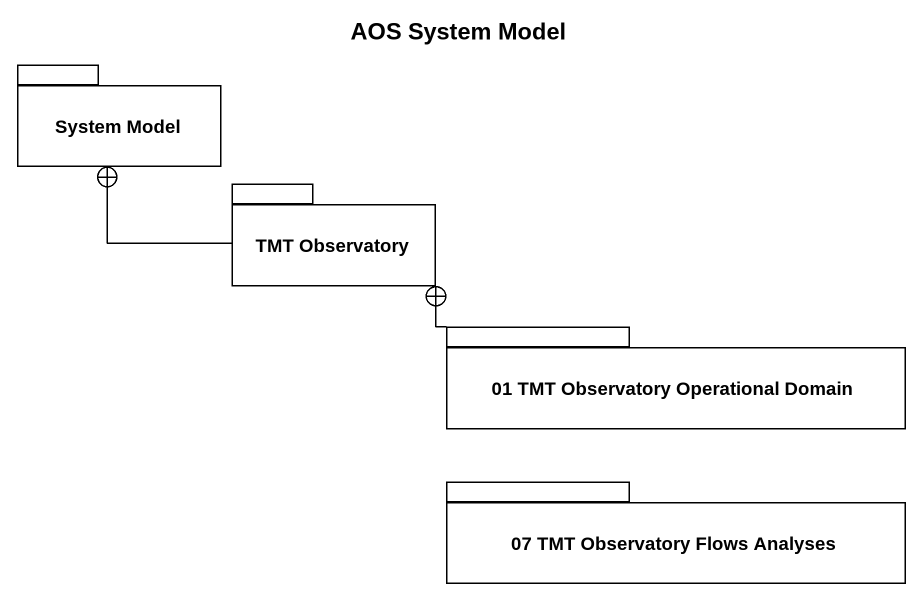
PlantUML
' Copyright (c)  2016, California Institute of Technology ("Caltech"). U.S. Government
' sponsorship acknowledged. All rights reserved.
@startuml
title AOS System Model
package "System Model" as System_Model {
}
package "TMT Observatory" as TMT_Observatory {
}
package "01 TMT Observatory Operational Domain" as p01_TMT_Observatory {
}
package "07 TMT Observatory Flows Analyses" as p07_TMT_Observatory_Flows {
}
TMT_Observatory -left-+ System_Model
p01_TMT_Observatory -left-+ TMT_Observatory
@enduml
